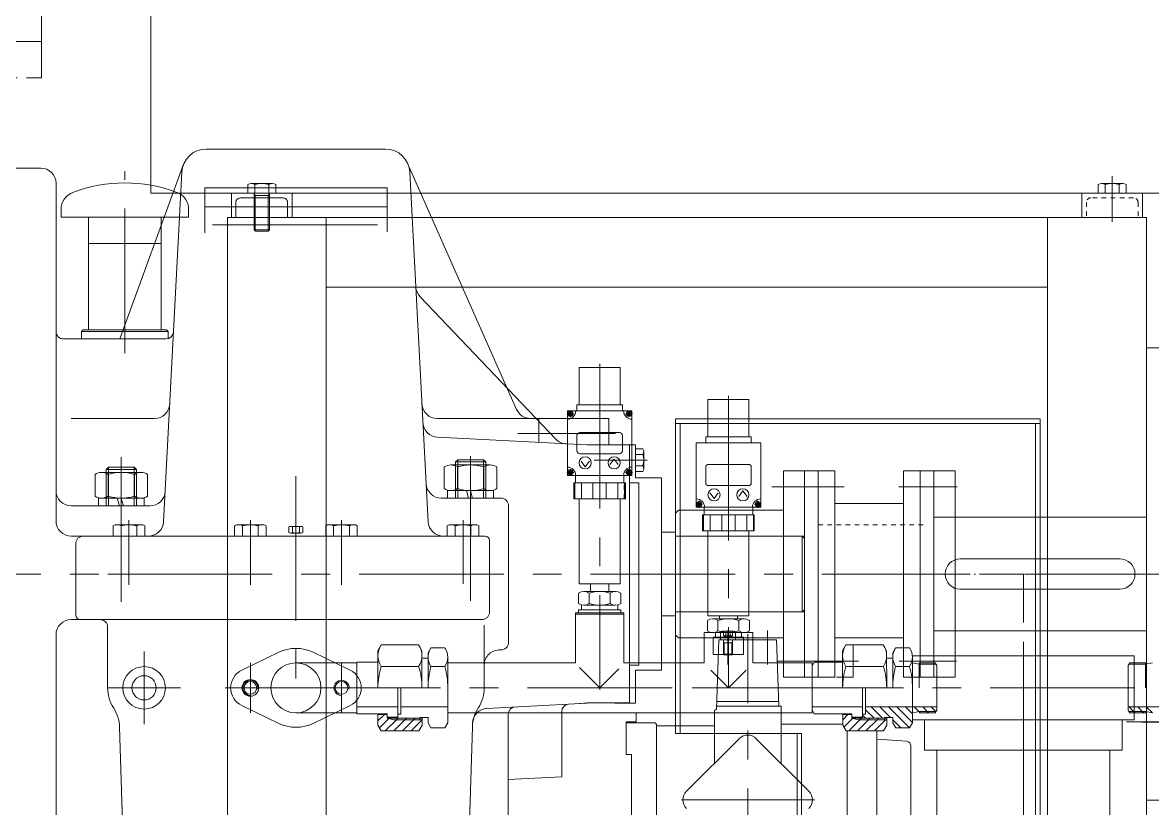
# Model space of a CAD drawing. Header units: inches. Extents: x 0 to 22015, y 0 to 16774.
# Drawn here: x 17826 to 18570, y 10057 to 10575 of the extents above; entities that cross this region are included whole.
import ezdxf

# ---------------------------------------------------------------- set-up
doc = ezdxf.new("R2010")
doc.units = ezdxf.units.IN
doc.header["$MEASUREMENT"] = 0
for name, pattern in [('ACAD_ISO02W100', [15, 12, -3]), ('ACAD_ISO04W100', [30, 24, -3, 0, -3]), ('CENTER', [50.8, 31.75, -6.35, 6.35, -6.35]), ('EB_DASH', [6, 3, -3])]:
    doc.linetypes.add(name, pattern=pattern)
for name, color, linetype, lineweight in [('CAXA0', 7, 'Continuous', 5), ('CAXA1', 5, 'CENTER', 5), ('CAXA2', 6, 'EB_DASH', 5), ('图层1', 1, 'ACAD_ISO04W100', 5)]:
    doc.layers.add(name, color=color, linetype=linetype, lineweight=lineweight)

msp = doc.modelspace()

# ---------------------------------------------------------------- linework, layer by layer
at = {"color": 7, "linetype": 'ACAD_ISO02W100', "lineweight": 5, "ltscale": 2}
for p, q in [((17838.06, 10586.81), (17838.06, 10562.81)), ((17838.06, 10562.81), (17498.06, 10562.81)), ((17838.06, 10538.81), (17838.06, 10562.81)), ((17498.06, 10538.81), (17838.06, 10538.81))]:
    msp.add_line(p, q, dxfattribs=at)
at = {"layer": 'CAXA0', "color": 7, "linetype": 'Continuous', "lineweight": 5}
for p, q in [((17910.05, 11172.8), (17910.05, 10462.8)), ((18064.56, 10491.82), (17946.42, 10491.82)), ((17797.06, 10479.31), (17837.56, 10479.31)), ((17931.6, 10481.86), (17889.6, 10366.7)), ((17918.37, 10246.29), (17930.44, 10476.65)), ((18150.89, 10320.26), (18080.3, 10479.37)), ((18092.62, 10246.29), (18080.54, 10476.65)), ((17847.56, 10246.81), (17847.56, 10469.31)), ((17973.82, 10468.47), (17973.82, 10462.8)), ((17989.98, 10469.2), (17976.13, 10469.2)), ((17978.44, 10468.47), (17978.44, 10462.8)), ((17987.67, 10468.47), (17987.67, 10462.8)), ((17992.29, 10468.47), (17992.29, 10462.8)), ((18533.82, 10468.47), (18533.82, 10462.8)), ((18549.98, 10469.2), (18536.13, 10469.2)), ((18538.44, 10468.47), (18538.44, 10462.8)), ((18547.67, 10468.47), (18547.67, 10462.8)), ((18552.29, 10468.47), (18552.29, 10462.8)), ((18616.05, 10462.8), (17910.05, 10462.8)), ((18065.56, 10466.22), (17945.56, 10466.22)), ((17945.56, 10436.63), (17945.56, 10466.22)), ((17963.05, 10462.8), (17963.05, 10446.8)), ((17992.29, 10462.8), (17973.82, 10462.8)), ((17978.05, 10462.8), (17978.05, 10438.6)), ((17978.05, 10462.8), (17978.8, 10461.3)), ((17988.05, 10462.8), (17978.05, 10462.8)), ((17988.05, 10461.3), (17978.05, 10461.3)), ((17978.8, 10461.3), (17978.8, 10437.85)), ((17988.05, 10462.8), (17987.3, 10461.3)), ((17987.3, 10461.3), (17987.3, 10437.85)), ((17988.05, 10462.8), (17988.05, 10438.6)), ((18003.05, 10462.8), (18003.05, 10446.8)), ((18065.56, 10437.31), (18065.56, 10466.22)), ((18523.05, 10462.8), (18523.05, 10446.8)), ((18563.05, 10462.8), (18563.05, 10446.8)), ((17945.56, 10453.81), (18065.56, 10453.81)), ((17966.05, 10456.8), (17966.05, 10446.8)), ((17997.05, 10459.8), (17969.05, 10459.8)), ((18000.05, 10456.8), (18000.05, 10446.8)), ((17850.9, 10446.89), (17850.9, 10452.05)), ((17934.9, 10446.89), (17850.9, 10446.89)), ((17868.9, 10372.7), (17868.9, 10446.89)), ((17916.9, 10372.7), (17916.9, 10446.89)), ((17934.9, 10446.89), (17934.9, 10452.05)), ((17960.55, 10446.8), (18005.55, 10446.8)), ((17960.55, 10446.8), (17960.55, 9846.81)), ((18005.55, 10446.8), (18565.55, 10446.8)), ((18025.55, 10446.8), (18025.55, 9846.81)), ((18500.55, 10446.8), (18500.55, 9846.81)), ((18565.55, 10446.8), (18565.55, 9846.81)), ((18059.25, 10441.89), (17950.62, 10441.89)), ((17988.05, 10438.6), (17978.05, 10438.6)), ((17978.05, 10438.6), (17978.85, 10437.8)), ((17988.05, 10438.6), (17987.25, 10437.8)), ((17978.85, 10437.8), (17987.25, 10437.8)), ((17916.8, 10429.52), (17868.99, 10429.52)), ((18025.55, 10400.8), (18500.55, 10400.8)), ((18087.26, 10394.52), (18176.77, 10300.65)), ((17864.4, 10371.7), (17865.4, 10372.7)), ((17864.4, 10371.7), (17864.4, 10366.7)), ((17864.4, 10371.7), (17921.4, 10371.7)), ((17865.4, 10372.7), (17920.4, 10372.7)), ((17921.4, 10371.7), (17920.4, 10372.7)), ((17921.4, 10371.7), (17921.4, 10366.92)), ((17852.56, 10366.7), (17919.93, 10366.7)), ((18192.06, 10347.8), (18219.06, 10347.8)), ((18192.06, 10347.8), (18192.06, 10323.3)), ((18219.06, 10347.8), (18219.06, 10323.3)), ((18276.87, 10326.8), (18303.87, 10326.8)), ((18276.87, 10326.8), (18276.87, 10302.3)), ((18303.87, 10326.8), (18303.87, 10302.3)), ((18184.31, 10319.3), (18226.81, 10319.3)), ((18184.31, 10319.3), (18184.31, 10276.8)), ((18190.56, 10323.3), (18220.56, 10323.3)), ((18190.56, 10323.3), (18190.56, 10319.3)), ((18220.56, 10323.3), (18220.56, 10319.3)), ((18226.81, 10319.3), (18226.81, 10276.8)), ((17857.56, 10314.29), (17912.44, 10314.29)), ((18098.54, 10314.31), (18211.5, 10314.31)), ((18165.56, 10298.5), (18165.56, 10314.31)), ((18185, 10316.86), (18185, 10317.86)), ((18185, 10317.86), (18185.75, 10317.86)), ((18185, 10316.86), (18185.75, 10316.86)), ((18185.75, 10318.61), (18186.75, 10318.61)), ((18185.75, 10317.86), (18185.75, 10318.61)), ((18185.75, 10316.11), (18185.75, 10316.86)), ((18185.75, 10316.11), (18186.75, 10316.11)), ((18186.75, 10317.86), (18186.75, 10318.61)), ((18186.75, 10317.86), (18187.5, 10317.86)), ((18186.75, 10316.11), (18186.75, 10316.86)), ((18186.75, 10316.86), (18187.5, 10316.86)), ((18187.5, 10316.86), (18187.5, 10317.86)), ((18211.5, 10296.86), (18211.5, 10314.31)), ((18223.61, 10317.86), (18223.61, 10316.86)), ((18223.61, 10317.86), (18224.36, 10317.86)), ((18223.61, 10316.86), (18224.36, 10316.86)), ((18224.36, 10318.61), (18225.36, 10318.61)), ((18224.36, 10318.61), (18224.36, 10317.86)), ((18224.36, 10316.86), (18224.36, 10316.11)), ((18224.36, 10316.11), (18225.36, 10316.11)), ((18225.36, 10318.61), (18225.36, 10317.86)), ((18225.36, 10317.86), (18226.11, 10317.86)), ((18225.36, 10316.86), (18225.36, 10316.11)), ((18225.36, 10316.86), (18226.11, 10316.86)), ((18226.11, 10317.86), (18226.11, 10316.86)), ((18255.55, 10106.81), (18255.55, 10314.08)), ((18255.55, 10314.08), (18495.55, 10314.08)), ((18255.56, 10253.81), (18255.56, 10314.08)), ((18495.55, 9846.81), (18495.55, 10314.08)), ((18192.56, 10305.05), (18218.56, 10305.05)), ((18255.55, 10311.08), (18495.55, 10311.08)), ((18258.55, 10106.81), (18258.55, 10311.08)), ((18492.55, 9846.81), (18492.55, 10311.08)), ((18197.28, 10296.84), (18098.66, 10302.01)), ((18190.56, 10303.05), (18190.56, 10293.05)), ((18225.27, 10296.84), (18197.28, 10296.84)), ((18211.5, 10299.37), (18211.5, 10300.37)), ((18211.5, 10296.86), (18229.24, 10296.86)), ((18220.56, 10303.05), (18220.56, 10293.05)), ((18225.27, 10296.84), (18225.27, 10211.84)), ((18229.24, 10296.86), (18229.24, 10275.26)), ((18269.12, 10298.3), (18311.62, 10298.3)), ((18269.12, 10298.3), (18269.12, 10255.8)), ((18275.37, 10302.3), (18305.37, 10302.3)), ((18275.37, 10302.3), (18275.37, 10298.3)), ((18305.37, 10302.3), (18305.37, 10298.3)), ((18311.62, 10298.3), (18311.62, 10255.8)), ((18192.56, 10291.05), (18218.56, 10291.05)), ((18233.94, 10294.37), (18229.24, 10294.37)), ((18233.94, 10290.62), (18229.24, 10290.62)), ((18234.54, 10292.5), (18234.54, 10281.24)), ((17880.56, 10280.68), (17882.06, 10282.18)), ((17882.06, 10256.81), (17882.06, 10282.18)), ((17882.06, 10282.18), (17899.06, 10282.18)), ((17899.06, 10256.81), (17899.06, 10282.18)), ((17900.56, 10280.68), (17899.06, 10282.18)), ((18103.24, 10268.08), (18103.24, 10282.43)), ((18133.55, 10283.7), (18107.57, 10283.7)), ((18110.56, 10285.65), (18112.06, 10287.15)), ((18110.56, 10261.79), (18110.56, 10285.65)), ((18110.56, 10285.65), (18130.56, 10285.65)), ((18111.9, 10282.43), (18111.9, 10268.08)), ((18112.06, 10261.79), (18112.06, 10287.15)), ((18112.06, 10287.15), (18129.06, 10287.15)), ((18129.06, 10261.79), (18129.06, 10287.15)), ((18130.56, 10285.65), (18129.06, 10287.15)), ((18129.22, 10282.43), (18129.22, 10268.08)), ((18130.56, 10285.65), (18130.56, 10261.79)), ((18137.88, 10268.08), (18137.88, 10282.43)), ((18193.33, 10286.21), (18196.06, 10282.5)), ((18198.78, 10286.21), (18196.06, 10282.5)), ((18212.33, 10283.9), (18215.06, 10287.61)), ((18217.78, 10283.9), (18215.06, 10287.61)), ((18233.94, 10283.11), (18229.24, 10283.11)), ((18275.37, 10282.05), (18275.37, 10272.05)), ((18277.37, 10284.05), (18303.37, 10284.05)), ((18305.37, 10282.05), (18305.37, 10272.05)), ((17873.24, 10263.1), (17873.24, 10277.45)), ((17903.55, 10278.73), (17877.57, 10278.73)), ((17880.56, 10256.81), (17880.56, 10280.68)), ((17880.56, 10280.68), (17900.56, 10280.68)), ((17881.9, 10277.45), (17881.9, 10263.1)), ((17899.22, 10277.45), (17899.22, 10263.1)), ((17900.56, 10280.68), (17900.56, 10256.81)), ((17907.88, 10263.1), (17907.88, 10277.45)), ((18184.31, 10276.8), (18226.81, 10276.8)), ((18185, 10278.25), (18185, 10279.25)), ((18185.75, 10279.25), (18185, 10279.25)), ((18185.75, 10278.25), (18185, 10278.25)), ((18186.75, 10280), (18185.75, 10280)), ((18185.75, 10279.25), (18185.75, 10280)), ((18185.75, 10277.5), (18185.75, 10278.25)), ((18186.75, 10277.5), (18185.75, 10277.5)), ((18186.75, 10279.25), (18186.75, 10280)), ((18187.5, 10279.25), (18186.75, 10279.25)), ((18186.75, 10277.5), (18186.75, 10278.25)), ((18187.5, 10278.25), (18186.75, 10278.25)), ((18187.5, 10278.25), (18187.5, 10279.25)), ((18189.56, 10276.8), (18189.56, 10271.8)), ((18221.56, 10276.8), (18221.56, 10271.8)), ((18223.61, 10279.25), (18223.61, 10278.25)), ((18224.36, 10279.25), (18223.61, 10279.25)), ((18224.36, 10278.25), (18223.61, 10278.25)), ((18225.36, 10280), (18224.36, 10280)), ((18224.36, 10280), (18224.36, 10279.25)), ((18224.36, 10278.25), (18224.36, 10277.5)), ((18225.36, 10277.5), (18224.36, 10277.5)), ((18225.36, 10280), (18225.36, 10279.25)), ((18226.11, 10279.25), (18225.36, 10279.25)), ((18226.11, 10278.25), (18225.36, 10278.25)), ((18225.36, 10278.25), (18225.36, 10277.5)), ((18226.11, 10279.25), (18226.11, 10278.25)), ((18233.94, 10279.36), (18229.24, 10279.36)), ((18246.24, 10275.26), (18229.24, 10275.26)), ((18246.24, 10148.41), (18246.24, 10275.26)), ((18326.51, 10154.56), (18326.51, 10279.81)), ((18360.51, 10279.81), (18326.51, 10279.81)), ((18340.51, 10143.81), (18340.51, 10279.81)), ((18349.51, 10161.56), (18349.51, 10279.81)), ((18360.51, 10143.81), (18360.51, 10279.81)), ((18439.56, 10279.81), (18405.56, 10279.81)), ((18405.56, 10143.81), (18405.56, 10279.81)), ((18416.56, 10143.81), (18416.56, 10279.81)), ((18425.56, 10143.81), (18425.56, 10279.81)), ((18439.56, 10165.31), (18439.56, 10279.81)), ((18188.56, 10271.8), (18222.56, 10271.8)), ((18188.56, 10271.8), (18188.56, 10261.3)), ((18189.12, 10261.3), (18189.12, 10271.8)), ((18193.51, 10261.3), (18193.51, 10271.8)), ((18201.16, 10261.3), (18201.16, 10271.8)), ((18209.93, 10261.3), (18209.93, 10271.8)), ((18217.54, 10261.3), (18217.54, 10271.8)), ((18221.98, 10261.3), (18221.98, 10271.8)), ((18222.56, 10271.8), (18222.56, 10261.3)), ((18231.27, 10271.84), (18225.27, 10271.84)), ((18231.27, 10271.84), (18231.27, 10211.84)), ((18277.37, 10270.05), (18303.37, 10270.05)), ((17875.46, 10261.81), (17905.66, 10261.81)), ((17875.46, 10256.81), (17875.46, 10261.81)), ((17903.55, 10261.83), (17877.57, 10261.83)), ((17889.27, 10256.81), (17887.93, 10261.81)), ((17891.68, 10257.46), (17890.52, 10261.81)), ((17905.66, 10256.81), (17905.66, 10261.81)), ((18140.56, 10261.81), (18101.29, 10261.81)), ((18105.46, 10266.79), (18135.66, 10266.79)), ((18105.46, 10261.79), (18105.46, 10266.79)), ((18105.46, 10261.79), (18135.66, 10261.79)), ((18133.55, 10266.8), (18107.57, 10266.8)), ((18119.27, 10261.79), (18117.93, 10266.79)), ((18121.68, 10262.43), (18120.52, 10266.79)), ((18121.86, 10261.79), (18121.68, 10262.43)), ((18135.66, 10261.79), (18135.66, 10266.79)), ((18188.56, 10261.3), (18222.56, 10261.3)), ((18192.06, 10261.3), (18192.06, 10205.3)), ((18219.06, 10261.3), (18219.06, 10205.3)), ((18278.14, 10265.21), (18280.87, 10261.5)), ((18283.6, 10265.21), (18280.87, 10261.5)), ((18297.14, 10262.9), (18299.87, 10266.61)), ((18302.6, 10262.9), (18299.87, 10266.61)), ((17909.42, 10256.74), (17857.56, 10256.74)), ((17875.46, 10256.81), (17905.66, 10256.81)), ((17891.86, 10256.81), (17891.68, 10257.46)), ((18145.56, 10166.78), (18145.56, 10256.81)), ((18257.55, 10253.81), (18255.55, 10251.81)), ((18257.55, 10253.81), (18326.51, 10253.81)), ((18269.12, 10255.8), (18311.62, 10255.8)), ((18269.82, 10257.25), (18269.82, 10258.25)), ((18270.57, 10258.25), (18269.82, 10258.25)), ((18270.57, 10257.25), (18269.82, 10257.25)), ((18271.57, 10259), (18270.57, 10259)), ((18270.57, 10258.25), (18270.57, 10259)), ((18270.57, 10256.5), (18270.57, 10257.25)), ((18271.57, 10256.5), (18270.57, 10256.5)), ((18271.57, 10258.25), (18271.57, 10259)), ((18272.32, 10258.25), (18271.57, 10258.25)), ((18271.57, 10256.5), (18271.57, 10257.25)), ((18272.32, 10257.25), (18271.57, 10257.25)), ((18272.32, 10257.25), (18272.32, 10258.25)), ((18274.37, 10255.8), (18274.37, 10250.8)), ((18306.37, 10255.8), (18306.37, 10250.8)), ((18308.43, 10258.25), (18308.43, 10257.25)), ((18309.18, 10258.25), (18308.43, 10258.25)), ((18309.18, 10257.25), (18308.43, 10257.25)), ((18310.18, 10259), (18309.18, 10259)), ((18309.18, 10259), (18309.18, 10258.25)), ((18309.18, 10257.25), (18309.18, 10256.5)), ((18310.18, 10256.5), (18309.18, 10256.5)), ((18310.18, 10259), (18310.18, 10258.25)), ((18310.93, 10258.25), (18310.18, 10258.25)), ((18310.93, 10257.25), (18310.18, 10257.25)), ((18310.18, 10257.25), (18310.18, 10256.5)), ((18310.93, 10258.25), (18310.93, 10257.25)), ((18405.56, 10258.31), (18360.51, 10258.31)), ((18255.56, 10171.82), (18255.56, 10251.81)), ((18273.37, 10250.8), (18307.37, 10250.8)), ((18273.37, 10250.8), (18273.37, 10240.3)), ((18273.94, 10240.3), (18273.94, 10250.8)), ((18278.33, 10240.3), (18278.33, 10250.8)), ((18285.97, 10240.3), (18285.97, 10250.8)), ((18294.75, 10240.3), (18294.75, 10250.8)), ((18302.36, 10240.3), (18302.36, 10250.8)), ((18306.79, 10240.3), (18306.79, 10250.8)), ((18307.37, 10250.8), (18307.37, 10240.3)), ((18565.56, 10171.82), (18565.56, 10251.81)), ((17885.16, 10243.55), (17885.16, 10236.81)), ((17903.35, 10244.31), (17887.76, 10244.31)), ((17890.36, 10243.55), (17890.36, 10236.81)), ((17900.75, 10243.55), (17900.75, 10236.81)), ((17905.95, 10243.55), (17905.95, 10236.81)), ((17965.16, 10243.55), (17965.16, 10236.81)), ((17983.35, 10244.31), (17967.76, 10244.31)), ((17970.36, 10243.55), (17970.36, 10236.81)), ((17980.75, 10243.55), (17980.75, 10236.81)), ((17985.95, 10243.55), (17985.95, 10236.81)), ((18000.94, 10239.17), (18000.94, 10242.84)), ((18002.09, 10243.2), (18009.02, 10243.2)), ((18002.09, 10238.8), (18009.02, 10238.8)), ((18003.25, 10242.84), (18003.25, 10239.17)), ((18007.86, 10242.84), (18007.86, 10239.17)), ((18010.17, 10239.17), (18010.17, 10242.84)), ((18025.16, 10243.55), (18025.16, 10236.81)), ((18043.35, 10244.31), (18027.76, 10244.31)), ((18030.36, 10243.55), (18030.36, 10236.81)), ((18040.75, 10243.55), (18040.75, 10236.81)), ((18045.95, 10243.55), (18045.95, 10236.81)), ((18105.16, 10243.55), (18105.16, 10236.81)), ((18123.35, 10244.31), (18107.76, 10244.31)), ((18110.36, 10243.55), (18110.36, 10236.81)), ((18120.75, 10243.55), (18120.75, 10236.81)), ((18125.95, 10243.55), (18125.95, 10236.81)), ((18255.56, 10239.31), (18246.24, 10239.31)), ((18273.37, 10240.3), (18307.37, 10240.3)), ((18276.87, 10240.3), (18276.87, 10184.3)), ((18303.87, 10240.3), (18303.87, 10184.3)), ((18425.56, 10244.31), (18425.56, 10179.31)), ((18565.56, 10244.31), (18565.56, 10179.31)), ((18130.06, 10236.81), (17857.56, 10236.81)), ((17860.56, 10211.81), (17860.56, 10231.81)), ((17905.95, 10236.81), (17885.16, 10236.81)), ((17901.56, 10236.81), (17889.56, 10236.81)), ((17985.95, 10236.81), (17965.16, 10236.81)), ((17981.56, 10236.81), (17969.56, 10236.81)), ((18125.95, 10236.81), (18105.16, 10236.81)), ((18121.56, 10236.81), (18109.56, 10236.81)), ((18133.06, 10186.81), (18133.06, 10233.81)), ((18255.56, 10236.81), (18340.51, 10236.81)), ((18338.99, 10236.81), (18340.49, 10235.31)), ((18338.99, 10236.81), (18338.99, 10211.81)), ((18340.49, 10232.81), (18340.49, 10211.81)), ((17860.56, 10211.8), (17860.56, 10184.81)), ((18225.27, 10126.84), (18225.27, 10211.84)), ((18231.27, 10151.84), (18231.27, 10211.84)), ((18338.99, 10186.81), (18338.99, 10211.79)), ((18340.49, 10190.79), (18340.49, 10211.79)), ((18192.06, 10205.3), (18219.06, 10205.3)), ((18195.16, 10200.3), (18215.95, 10200.3)), ((18199.56, 10205.3), (18199.56, 10200.3)), ((18211.56, 10205.3), (18211.56, 10200.3)), ((18191.7, 10192.33), (18191.7, 10199.28)), ((18198.63, 10199.28), (18198.63, 10192.33)), ((18212.48, 10199.28), (18212.48, 10192.33)), ((18219.41, 10192.33), (18219.41, 10199.28)), ((18221.56, 10186.3), (18189.56, 10186.3)), ((18189.56, 10186.3), (18189.56, 10154.8)), ((18221.56, 10186.3), (18189.56, 10186.3)), ((18189.56, 10186.3), (18189.56, 10153.3)), ((18221.56, 10185.3), (18189.56, 10185.3)), ((18189.56, 10185.3), (18189.56, 10153.8)), ((18189.56, 10185.3), (18189.56, 10153.8)), ((18221.56, 10185.3), (18189.56, 10185.3)), ((18191.56, 10188.3), (18219.56, 10188.3)), ((18191.56, 10188.3), (18191.56, 10186.3)), ((18191.56, 10186.3), (18219.56, 10186.3)), ((18193.56, 10191.51), (18193.56, 10188.3)), ((18195.16, 10191.3), (18215.95, 10191.3)), ((18217.56, 10191.51), (18217.56, 10188.3)), ((18219.56, 10188.3), (18219.56, 10186.3)), ((18221.56, 10186.3), (18221.56, 10154.8)), ((18221.56, 10186.3), (18221.56, 10154.8)), ((18221.56, 10185.3), (18221.56, 10153.8)), ((18221.56, 10185.3), (18221.56, 10153.3)), ((18255.56, 10186.81), (18340.51, 10186.81)), ((18338.99, 10186.81), (18340.49, 10188.31)), ((18128.06, 10181.81), (17857.56, 10181.81)), ((18129.56, 10136.81), (18129.56, 10178.2)), ((18255.56, 10184.31), (18246.24, 10184.31)), ((18276.52, 10174.33), (18276.52, 10181.28)), ((18276.87, 10184.3), (18303.87, 10184.3)), ((18279.98, 10182.3), (18300.76, 10182.3)), ((18283.44, 10181.28), (18283.44, 10174.33)), ((18284.37, 10184.3), (18284.37, 10182.3)), ((18296.37, 10184.3), (18296.37, 10182.3)), ((18297.3, 10181.28), (18297.3, 10174.33)), ((18304.23, 10174.33), (18304.23, 10181.28)), ((18349.51, 10143.81), (18349.51, 10179.31)), ((18349.51, 10143.81), (18349.51, 10179.31)), ((17847.56, 10171.81), (17847.56, 9954.32)), ((17881.56, 10136.81), (17881.56, 10176.81)), ((18257.56, 10169.82), (18255.56, 10171.82)), ((18306.37, 10173.3), (18274.37, 10173.3)), ((18274.37, 10173.3), (18274.37, 10153.8)), ((18274.37, 10173.3), (18274.37, 10153.8)), ((18306.37, 10173.3), (18274.37, 10173.3)), ((18306.37, 10173.3), (18274.37, 10173.3)), ((18274.37, 10173.3), (18274.37, 10153.3)), ((18279.98, 10173.3), (18300.76, 10173.3)), ((18280.37, 10170.3), (18300.37, 10170.3)), ((18280.37, 10170.3), (18280.37, 10158.8)), ((18281.87, 10173.3), (18281.87, 10170.3)), ((18285.16, 10168.52), (18285.16, 10173.24)), ((18286.14, 10174.22), (18293.96, 10174.22)), ((18294.94, 10173.24), (18294.94, 10168.52)), ((18298.87, 10173.3), (18298.87, 10170.3)), ((18300.37, 10170.3), (18300.37, 10158.8)), ((18306.37, 10173.3), (18306.37, 10153.8)), ((18306.37, 10173.3), (18306.37, 10153.8)), ((18306.37, 10173.3), (18306.37, 10153.3)), ((18059.53, 10161.28), (18061.71, 10165.07)), ((18061.71, 10165.07), (18086.34, 10165.09)), ((18088.53, 10161.3), (18086.34, 10165.09)), ((18092.53, 10159.8), (18094.43, 10163.1)), ((18094.43, 10163.1), (18103.62, 10163.11)), ((18255.56, 10106.81), (18255.56, 10169.82)), ((18257.56, 10169.82), (18326.51, 10169.82)), ((18284.05, 10168.52), (18282.44, 10122.68)), ((18284.05, 10168.52), (18322.05, 10168.52)), ((18294.94, 10168.52), (18285.16, 10168.52)), ((18287.05, 10158.97), (18287.05, 10168.52)), ((18287.5, 10166.52), (18287.05, 10167.3)), ((18293.05, 10166.52), (18287.05, 10166.52)), ((18287.5, 10158.52), (18287.5, 10166.52)), ((18292.6, 10166.52), (18293.05, 10167.3)), ((18292.6, 10158.52), (18292.6, 10166.52)), ((18293.05, 10158.97), (18293.05, 10168.52)), ((18322.05, 10168.52), (18323.59, 10124.82)), ((18326.51, 10143.81), (18326.51, 10165.31)), ((18326.51, 10143.81), (18326.51, 10165.31)), ((18360.51, 10169.82), (18405.56, 10169.82)), ((18365.53, 10161.27), (18367.72, 10165.07)), ((18367.72, 10165.07), (18392.34, 10165.09)), ((18372.52, 10143.81), (18372.52, 10165.31)), ((18372.52, 10143.81), (18372.52, 10165.31)), ((18394.53, 10161.3), (18392.34, 10165.09)), ((18398.53, 10159.79), (18400.44, 10163.09)), ((18400.44, 10163.09), (18409.63, 10163.1)), ((18439.56, 10143.81), (18439.56, 10165.31)), ((17994.29, 10160.24), (17969.92, 10148.52)), ((18041.19, 10148.52), (18016.82, 10160.24)), ((18059.55, 10136.77), (18059.53, 10161.28)), ((18088.53, 10161.3), (18088.55, 10136.8)), ((18088.53, 10156.3), (18092.53, 10156.3)), ((18092.53, 10159.8), (18092.55, 10136.8)), ((18105.55, 10136.81), (18105.53, 10157.04)), ((18105.56, 10115.81), (18105.56, 10157.81)), ((18105.56, 10157.31), (18105.56, 10116.31)), ((18280.37, 10158.8), (18300.37, 10158.8)), ((18287.05, 10158.97), (18293.05, 10158.97)), ((18287.5, 10158.52), (18287.05, 10158.97)), ((18287.5, 10158.52), (18292.6, 10158.52)), ((18292.6, 10158.52), (18293.05, 10158.97)), ((18365.55, 10136.76), (18365.53, 10161.27)), ((18394.53, 10161.3), (18394.55, 10136.79)), ((18394.54, 10156.29), (18398.54, 10156.29)), ((18398.53, 10159.79), (18398.55, 10136.79)), ((18411.55, 10136.8), (18411.54, 10157.03)), ((18557.55, 10157.8), (18411.55, 10157.8)), ((18411.56, 10115.8), (18411.56, 10157.8)), ((18557.56, 10115.8), (18557.56, 10157.8)), ((18005.55, 10153.3), (18045.55, 10153.3)), ((18045.55, 10153.76), (18059.53, 10153.77)), ((18045.55, 10119.76), (18045.55, 10153.76)), ((18061.73, 10150.92), (18086.35, 10150.94)), ((18094.44, 10150.95), (18103.63, 10150.96)), ((18105.54, 10153.3), (18189.56, 10153.3)), ((18205.56, 10136.8), (18192.2, 10150.16)), ((18205.56, 10136.8), (18192.2, 10150.16)), ((18205.56, 10136.8), (18218.17, 10149.41)), ((18205.56, 10136.8), (18218.17, 10149.41)), ((18221.56, 10153.3), (18274.37, 10153.3)), ((18225.27, 10151.84), (18231.27, 10151.84)), ((18246.24, 10148.41), (18229.06, 10148.41)), ((18229.06, 10148.41), (18229.06, 10126.8)), ((18290.37, 10136.8), (18278.81, 10148.37)), ((18290.37, 10136.8), (18278.81, 10148.37)), ((18290.37, 10136.8), (18302.04, 10148.47)), ((18290.37, 10136.8), (18302.04, 10148.47)), ((18306.37, 10153.3), (18345.48, 10153.3)), ((18345.48, 10151.41), (18346.83, 10153.75)), ((18345.48, 10153.3), (18345.48, 10120.3)), ((18346.83, 10153.75), (18365.54, 10153.76)), ((18367.73, 10150.92), (18392.35, 10150.94)), ((18400.45, 10150.94), (18409.64, 10150.95)), ((18416.04, 10152.31), (18411.54, 10153.3)), ((18416.04, 10153.31), (18426.54, 10153.32)), ((18416.05, 10136.81), (18416.04, 10153.31)), ((18416.04, 10152.31), (18427.12, 10152.32)), ((18427.54, 10151.59), (18426.53, 10153.34)), ((18427.57, 10122.05), (18427.54, 10151.59)), ((18553.56, 10122.05), (18553.59, 10151.59)), ((18553.59, 10151.59), (18554.6, 10153.34)), ((18565.09, 10152.31), (18554.01, 10152.32)), ((18565.09, 10153.31), (18554.59, 10153.32)), ((18565.07, 10136.81), (18565.09, 10153.31)), ((18565.09, 10152.31), (18569.59, 10153.3)), ((18340.51, 10143.81), (18326.51, 10143.81)), ((18360.51, 10143.81), (18326.51, 10143.81)), ((18372.52, 10143.81), (18361.52, 10143.81)), ((18439.56, 10143.81), (18405.56, 10143.81)), ((18428.57, 10143.81), (18417.57, 10143.81)), ((18072.57, 10116.78), (18072.55, 10136.78)), ((18074.66, 10119.53), (18074.65, 10136.78)), ((18378.57, 10116.77), (18378.55, 10136.77)), ((18380.67, 10119.53), (18380.65, 10136.78)), ((18197.28, 10126.77), (18131.3, 10123.31)), ((18197.28, 10126.77), (18131.3, 10123.31)), ((18197.28, 10126.84), (18192.4, 10126.45)), ((18225.27, 10126.84), (18197.28, 10126.84)), ((18215.56, 10126.8), (18229.06, 10126.8)), ((18323.48, 10127.82), (18282.62, 10127.82)), ((17994.29, 10113.38), (17969.92, 10125.09)), ((18005.55, 10120.3), (18045.55, 10120.3)), ((18041.19, 10125.09), (18016.82, 10113.38)), ((18045.55, 10124.26), (18072.56, 10124.28)), ((18045.55, 10119.76), (18065.56, 10119.78)), ((18059.57, 10112.26), (18059.56, 10119.77)), ((18059.57, 10119.27), (18065.57, 10119.28)), ((18059.57, 10114.97), (18063.87, 10119.27)), ((18065.57, 10116.78), (18065.56, 10119.78)), ((18072.56, 10119.53), (18074.66, 10119.53)), ((18074.66, 10124.28), (18105.56, 10124.31)), ((18105.57, 10113.81), (18105.56, 10120.31)), ((18105.56, 10120.3), (18345.48, 10120.3)), ((18145.3, 9906.81), (18145.3, 10119.36)), ((18180.55, 10078.15), (18180.55, 10121.13)), ((18229.55, 10114.32), (18229.55, 10120.14)), ((18281.07, 10086.99), (18281.07, 10122.11)), ((18325.04, 10124.82), (18282.62, 10124.82)), ((18325.04, 10086.99), (18325.04, 10124.82)), ((18345.51, 10124.25), (18378.57, 10124.27)), ((18345.51, 10122.08), (18346.86, 10119.74)), ((18346.85, 10119.75), (18371.57, 10119.77)), ((18365.58, 10112.25), (18365.57, 10119.76)), ((18365.57, 10119.26), (18371.57, 10119.27)), ((18365.57, 10115.78), (18369.06, 10119.27)), ((18371.57, 10116.77), (18371.57, 10119.77)), ((18378.57, 10119.52), (18380.67, 10119.53)), ((18380.55, 10116.78), (18378.57, 10118.75)), ((18380.67, 10124.28), (18427.57, 10124.32)), ((18386.21, 10116.78), (18380.67, 10122.31)), ((18391.86, 10116.79), (18384.36, 10124.28)), ((18397.02, 10117.29), (18390.01, 10124.29)), ((18409.48, 10110.5), (18395.67, 10124.29)), ((18411.57, 10114.07), (18401.33, 10124.3)), ((18411.57, 10119.72), (18406.98, 10124.3)), ((18416.07, 10121.31), (18411.57, 10120.3)), ((18411.57, 10113.8), (18411.57, 10120.3)), ((18415.72, 10121.23), (18412.64, 10124.31)), ((18416.07, 10121.31), (18427.14, 10121.32)), ((18416.07, 10120.31), (18416.07, 10121.31)), ((18416.64, 10120.31), (18416.07, 10120.88)), ((18416.07, 10120.31), (18426.57, 10120.32)), ((18421.3, 10121.31), (18418.3, 10124.31)), ((18422.3, 10120.31), (18421.3, 10121.31)), ((18426.96, 10121.32), (18423.95, 10124.32)), ((18427.57, 10122.05), (18426.56, 10120.3)), ((18427.08, 10121.2), (18426.96, 10121.32)), ((18600.46, 10124.28), (18553.56, 10124.32)), ((18553.56, 10122.05), (18554.57, 10120.3)), ((18565.06, 10121.31), (18553.98, 10121.32)), ((18557.18, 10121.32), (18554.18, 10124.32)), ((18565.06, 10120.31), (18554.56, 10120.32)), ((18558.19, 10120.31), (18557.18, 10121.32)), ((18562.85, 10121.31), (18559.84, 10124.31)), ((18563.85, 10120.31), (18562.85, 10121.31)), ((18565.06, 10120.31), (18565.06, 10121.31)), ((18565.06, 10121.31), (18569.56, 10120.3)), ((18569.51, 10120.32), (18565.51, 10124.31)), ((17889.38, 10111), (17895.49, 9912.12)), ((18059.57, 10112.26), (18061.76, 10108.47)), ((18060.65, 10110.39), (18066.76, 10116.51)), ((18064.39, 10108.47), (18071.68, 10115.78)), ((18065.57, 10117.48), (18072.57, 10117.48)), ((18065.57, 10116.78), (18088.57, 10116.8)), ((18070.07, 10115.78), (18065.57, 10116.78)), ((18066.76, 10116.51), (18067.03, 10116.78)), ((18070.05, 10108.48), (18077.34, 10115.79)), ((18070.07, 10115.78), (18088.78, 10115.8)), ((18071.68, 10115.78), (18072.68, 10116.78)), ((18075.7, 10108.48), (18083, 10115.79)), ((18077.34, 10115.79), (18078.34, 10116.79)), ((18081.36, 10108.49), (18088.57, 10115.71)), ((18083, 10115.79), (18084, 10116.79)), ((18088.57, 10112.29), (18086.39, 10108.49)), ((18087.07, 10117.29), (18092.57, 10117.3)), ((18087.07, 10115.79), (18087.07, 10117.29)), ((18088.57, 10112.29), (18088.57, 10117.3)), ((18092.57, 10113.8), (18092.57, 10117.3)), ((18092.57, 10113.8), (18094.48, 10110.5)), ((18105.57, 10113.81), (18103.67, 10110.51)), ((18121.74, 10111.01), (18115.63, 9912.12)), ((18223.05, 10092.92), (18223.05, 10114.32)), ((18229.55, 10114.32), (18223.05, 10114.32)), ((18241.05, 10113.82), (18223.05, 10113.82)), ((18243.05, 10111.82), (18281.07, 10111.82)), ((18243.05, 10021.82), (18243.05, 10111.82)), ((18365.58, 10112.77), (18325.04, 10112.77)), ((18365.58, 10112.25), (18367.77, 10108.47)), ((18366.36, 10110.9), (18372.1, 10116.65)), ((18369.58, 10108.47), (18376.87, 10115.77)), ((18371.57, 10117.47), (18378.57, 10117.47)), ((18371.57, 10116.77), (18394.57, 10116.79)), ((18376.07, 10115.77), (18371.57, 10116.77)), ((18372.1, 10116.65), (18372.22, 10116.77)), ((18375.24, 10108.47), (18382.53, 10115.78)), ((18376.07, 10115.77), (18394.79, 10115.79)), ((18376.87, 10115.77), (18377.87, 10116.77)), ((18380.89, 10108.48), (18388.19, 10115.78)), ((18382.53, 10115.78), (18383.53, 10116.78)), ((18386.55, 10108.48), (18393.84, 10115.79)), ((18388.19, 10115.78), (18389.19, 10116.78)), ((18394.58, 10112.28), (18392.39, 10108.49)), ((18393.07, 10117.29), (18398.57, 10117.29)), ((18393.07, 10115.79), (18393.07, 10117.29)), ((18394.58, 10112.28), (18394.57, 10117.29)), ((18398.57, 10113.79), (18398.57, 10117.29)), ((18403.83, 10110.5), (18398.57, 10115.74)), ((18398.57, 10113.79), (18400.48, 10110.49)), ((18411.57, 10113.8), (18409.67, 10110.5)), ((18557.55, 10115.8), (18411.56, 10115.8)), ((18419.56, 10095.8), (18419.56, 10115.8)), ((18549.55, 10095.8), (18549.55, 10115.8)), ((18552.42, 10114.31), (18598.71, 10114.31)), ((18562.47, 10114.3), (18608.76, 10114.3)), ((18061.76, 10108.47), (18086.39, 10108.49)), ((18094.48, 10110.5), (18103.67, 10110.51)), ((18255.55, 10106.81), (18338.55, 10106.81)), ((18262.75, 10068.68), (18297.4, 10103.32)), ((18308.71, 10103.32), (18343.36, 10068.68)), ((18335.55, 9846.81), (18335.55, 10106.81)), ((18338.55, 9846.81), (18338.55, 10106.81)), ((18367.77, 10108.47), (18392.39, 10108.49)), ((18368.56, 10004.32), (18368.56, 10108.47)), ((18388.12, 10006.32), (18388.12, 10108.48)), ((18392.21, 10108.49), (18392.64, 10108.92)), ((18400.48, 10110.49), (18409.67, 10110.5)), ((18407.75, 10101.61), (18388.12, 10102.93)), ((18410.55, 10027.22), (18410.55, 10098.61)), ((18549.55, 10095.8), (18419.55, 10095.8)), ((18427.55, 9927.98), (18427.55, 10095.8)), ((18541.56, 9927.98), (18541.56, 10095.8)), ((18226.55, 10092.92), (18223.05, 10092.92)), ((18226.55, 10040.72), (18226.55, 10092.92)), ((18180.55, 10078.15), (18145.3, 10076.31))]:
    msp.add_line(p, q, dxfattribs=at)
for centre, radius in [((18186.25, 10317.36), 1.75), ((18224.86, 10317.36), 1.75), ((18196.06, 10285.05), 4), ((18215.06, 10285.05), 4), ((18186.25, 10278.75), 1.75), ((18224.86, 10278.75), 1.75), ((18280.87, 10264.05), 4), ((18299.87, 10264.05), 4), ((18271.07, 10257.75), 1.75), ((18309.68, 10257.75), 1.75), ((17905.56, 10136.81), 14), ((18005.55, 10136.8), 16.5), ((17905.56, 10136.81), 8), ((17975.56, 10136.81), 5.5), ((17975.56, 10136.81), 4.19), ((18035.56, 10136.81), 4.19)]:
    msp.add_circle(centre, radius, dxfattribs=at)
for centre, radius, start, end in [((17946.42, 10475.82), 16, 90, 177), ((18064.56, 10475.82), 16, 3, 90), ((17837.56, 10469.31), 10, 0, 90), ((17892.9, 10372.52), 97, 69.33268, 110.66732), ((17976.13, 10465.18), 4.02, 54.96996, 125.03004), ((17983.05, 10454.2), 15, 72.06607, 107.93393), ((17989.98, 10465.18), 4.02, 54.96996, 125.03004), ((18536.13, 10465.18), 4.02, 54.96996, 125.03004), ((18543.05, 10454.2), 15, 72.06607, 107.93393), ((18549.98, 10465.18), 4.02, 54.96996, 125.03004), ((17862.9, 10452.05), 12, 110.66732, 180), ((17922.9, 10452.05), 12, 0, 69.33268), ((17969.05, 10456.8), 3, 90, 180), ((17997.05, 10456.8), 3, 0, 90), ((18094.5, 10401.42), 10, 183, 223.63624), ((17852.56, 10371.7), 5, 180, 270), ((17919.93, 10371.7), 5, 270, 357), ((17912.44, 10324.29), 10, 270, 357), ((18098.54, 10324.31), 10, 183, 270), ((18160.03, 10324.31), 10, 203.92586, 270), ((18184.31, 10319.3), 5.5, 270, 0), ((18226.81, 10319.3), 5.5, 180, 270), ((18099.19, 10311.99), 10, 183, 267), ((18192.56, 10303.05), 2, 90, 180), ((18218.56, 10303.05), 2, 0, 90), ((18184, 10307.55), 10, 223.63624, 267), ((18192.56, 10293.05), 2, 180, 270), ((18218.56, 10293.05), 2, 270, 0), ((18231.31, 10292.5), 3.23, 324.42999, 35.57001), ((18222.54, 10286.87), 12, 341.77609, 18.22391), ((18107.57, 10275.73), 7.98, 57.13277, 122.86723), ((18120.56, 10253.7), 30, 73.22135, 106.77865), ((18133.55, 10275.73), 7.98, 57.13277, 122.86723), ((18184.31, 10276.8), 5.5, 0, 90), ((18226.81, 10276.8), 5.5, 90, 180), ((18231.31, 10281.24), 3.23, 324.42999, 35.57001), ((18277.37, 10282.05), 2, 90, 180), ((18303.37, 10282.05), 2, 0, 90), ((17877.57, 10270.75), 7.98, 57.13277, 122.86723), ((17890.56, 10248.73), 30, 73.22135, 106.77865), ((17903.55, 10270.75), 7.98, 57.13277, 122.86723), ((18101.29, 10271.81), 10, 183, 270), ((18107.57, 10274.78), 7.98, 237.13277, 302.86723), ((18120.56, 10296.8), 30, 253.22135, 286.77865), ((18133.55, 10274.78), 7.98, 237.13277, 302.86723), ((18277.37, 10272.05), 2, 180, 270), ((18303.37, 10272.05), 2, 270, 0), ((17857.56, 10266.74), 10, 180, 270), ((17877.57, 10269.81), 7.98, 237.13277, 302.86723), ((17890.56, 10291.83), 30, 253.22135, 286.77865), ((17903.55, 10269.81), 7.98, 237.13277, 302.86723), ((17909.42, 10266.74), 10, 270, 357), ((18140.56, 10256.81), 5, 0, 90), ((18269.12, 10255.8), 5.5, 0, 90), ((18311.62, 10255.8), 5.5, 90, 180), ((17857.56, 10246.81), 10, 180, 270), ((17908.38, 10246.81), 10, 270, 357), ((18102.6, 10246.81), 10, 183, 270), ((17887.76, 10239.53), 4.79, 57.13277, 122.86723), ((17895.56, 10226.31), 18, 73.22135, 106.77865), ((17903.35, 10239.53), 4.79, 57.13277, 122.86723), ((17967.76, 10239.53), 4.79, 57.13277, 122.86723), ((17975.56, 10226.31), 18, 73.22135, 106.77865), ((17983.35, 10239.53), 4.79, 57.13277, 122.86723), ((18002.09, 10241.19), 2.01, 54.96996, 125.03004), ((18002.09, 10240.82), 2.01, 234.96996, 305.03004), ((18005.55, 10235.7), 7.5, 72.06607, 107.93393), ((18005.55, 10246.3), 7.5, 252.06607, 287.93393), ((18009.02, 10241.19), 2.01, 54.96996, 125.03004), ((18009.02, 10240.82), 2.01, 234.96996, 305.03004), ((18027.76, 10239.53), 4.79, 57.13277, 122.86723), ((18035.56, 10226.31), 18, 73.22135, 106.77865), ((18043.35, 10239.53), 4.79, 57.13277, 122.86723), ((18107.76, 10239.53), 4.79, 57.13277, 122.86723), ((18115.56, 10226.31), 18, 73.22135, 106.77865), ((18123.35, 10239.53), 4.79, 57.13277, 122.86723), ((17865.56, 10231.81), 5, 90, 180), ((18130.06, 10233.81), 3, 0, 90), ((18195.16, 10193.92), 6.38, 57.13277, 122.86723), ((18205.56, 10176.3), 24, 73.22135, 106.77865), ((18215.95, 10193.92), 6.38, 57.13277, 122.86723), ((18128.06, 10186.81), 5, 270, 0), ((18195.16, 10197.69), 6.38, 237.13277, 302.86723), ((18205.56, 10215.3), 24, 253.22135, 286.77865), ((18215.95, 10197.69), 6.38, 237.13277, 302.86723), ((17857.56, 10171.81), 10, 90, 180), ((17863.56, 10184.81), 3, 180, 270), ((17876.56, 10176.81), 5, 0, 90), ((18279.98, 10175.92), 6.38, 57.13277, 122.86723), ((18290.37, 10158.3), 24, 73.22135, 106.77865), ((18300.76, 10175.92), 6.38, 57.13277, 122.86723), ((18279.98, 10179.69), 6.38, 237.13277, 302.86723), ((18290.37, 10197.3), 24, 253.22135, 286.77865), ((18286.14, 10173.24), 0.978, 90, 180), ((18293.96, 10173.24), 0.978, 0, 90), ((18300.76, 10179.69), 6.38, 237.13277, 302.86723), ((18005.56, 10136.81), 26, 64.32071, 115.67929), ((18072.06, 10158.01), 12.53, 145.66719, 214.43568), ((18076, 10158.01), 12.53, 325.66719, 34.43568), ((18103.17, 10157.03), 10.64, 145.22625, 214.87662), ((18094.89, 10157.03), 10.64, 325.22625, 34.87662), ((18140.56, 10166.78), 5, 266.17746, 0), ((18378.06, 10158), 12.53, 145.66719, 214.43568), ((18382.01, 10158), 12.53, 325.66719, 34.43568), ((18409.17, 10157.03), 10.64, 145.22625, 214.87662), ((18400.9, 10157.02), 10.64, 325.22625, 34.87662), ((18139.56, 10151.81), 10, 86.17745, 180), ((17975.56, 10136.81), 13, 115.67929, 244.32071), ((18035.56, 10136.81), 13, 295.67928, 64.32071), ((18106.38, 10136.81), 46.83, 162.46348, 180.05143), ((18041.72, 10136.75), 46.83, 0.05143, 17.63939), ((18146.05, 10136.85), 53.5, 164.71426, 180.05143), ((18052.05, 10136.76), 53.5, 0.05143, 15.38861), ((18412.38, 10136.81), 46.83, 162.46348, 180.05143), ((18347.73, 10136.75), 46.83, 0.05143, 17.63939), ((18452.05, 10136.84), 53.5, 164.71426, 180.05143), ((18358.06, 10136.76), 53.5, 0.05143, 15.38861), ((17975.56, 10136.81), 5, 350, 270), ((18035.56, 10136.81), 5, 350, 270), ((17905.56, 10136.81), 24, 180, 212.84537), ((18105.56, 10136.81), 24, 327.17276, 0), ((18185.55, 10121.13), 5, 95, 180), ((17864.39, 10110.23), 25, 1.76097, 32.8454), ((18146.73, 10110.25), 25, 147.17276, 178.23902), ((18131.82, 10113.33), 10, 93, 178.23902), ((18131.82, 10113.33), 10, 93, 178.23902), ((18150.3, 10119.36), 5, 93, 180), ((18303.05, 10066.82), 59.5, 110.15664, 111.6848), ((18005.56, 10136.81), 26, 244.32071, 295.67929), ((18241.05, 10111.82), 2, 0, 90), ((18303.05, 10097.67), 8, 45, 135), ((18407.55, 10098.61), 3, 0, 86.13391), ((18268.4, 10063.02), 8, 135, 225), ((18337.7, 10063.02), 8, 315, 45)]:
    msp.add_arc(centre, radius, start, end, dxfattribs=at)
msp.add_point((18560.56, 10211.81), dxfattribs=at)
msp.add_point((18560.56, 10211.81), dxfattribs=at)
at = {"layer": 'CAXA1', "linetype": 'CENTER', "lineweight": 5, "ltscale": 3}
for p, q in [((17892.9, 10357.33), (17892.9, 10477.27)), ((18543.05, 10474.07), (18543.05, 10443.8)), ((17892.9, 10380.14), (17892.9, 10366.7)), ((18205.56, 10350.26), (18205.56, 10135.58)), ((18290.37, 10329.26), (18290.37, 10154.58)), ((18186.25, 10315.11), (18186.25, 10319.61)), ((18224.86, 10319.61), (18224.86, 10315.11)), ((18184, 10317.36), (18188.5, 10317.36)), ((18222.61, 10317.36), (18227.11, 10317.36)), ((18215.88, 10304.37), (18151.56, 10304.37)), ((17890.56, 10193.52), (17890.56, 10290.03)), ((18120.56, 10194.13), (18120.56, 10290.03)), ((18120.56, 10265.53), (18120.56, 10286.7)), ((18236.94, 10286.87), (18201.89, 10286.87)), ((17890.56, 10260.55), (17890.56, 10281.73)), ((17890.56, 10242.91), (17890.56, 10278.41)), ((18005.55, 10276.3), (18005.55, 10137.46)), ((18005.55, 10276.3), (18005.55, 10137.46)), ((18188.5, 10278.75), (18184, 10278.75)), ((18186.25, 10276.5), (18186.25, 10281)), ((18227.11, 10278.75), (18222.61, 10278.75)), ((18224.86, 10281), (18224.86, 10276.5)), ((18120.56, 10258.79), (18120.56, 10269.79)), ((18318.83, 10269.3), (18366.51, 10269.3)), ((18402.56, 10269.31), (18440.98, 10269.31)), ((17890.56, 10253.81), (17890.56, 10264.81)), ((18271.07, 10255.5), (18271.07, 10260)), ((18309.68, 10260), (18309.68, 10255.5)), ((18273.32, 10257.75), (18268.82, 10257.75)), ((18311.93, 10257.75), (18307.43, 10257.75)), ((17895.56, 10247.31), (17895.56, 10204.66)), ((17975.56, 10247.31), (17975.56, 10204.66)), ((18005.55, 10238.44), (18005.55, 10246.2)), ((18035.56, 10247.31), (18035.56, 10204.66)), ((18115.56, 10247.31), (18115.56, 10205.4)), ((15608.74, 10211.81), (19966.04, 10211.81)), ((17965.82, 10211.81), (17881.77, 10211.81)), ((18484.56, 9881.35), (18484.56, 10211.92)), ((18484.56, 10065.63), (18484.56, 10207.99)), ((18205.56, 10189.3), (18205.56, 10151.3)), ((18205.56, 10189.3), (18205.56, 10151.3)), ((18205.56, 10188.3), (18205.56, 10136.8)), ((18205.56, 10188.3), (18205.56, 10136.8)), ((18290.05, 10174.52), (18290.05, 10152.3)), ((18290.37, 10176.3), (18290.37, 10150.8)), ((18290.37, 10176.3), (18290.37, 10136.8)), ((18303.05, 9975.29), (18303.05, 10172.27)), ((18316.05, 10174.52), (18316.05, 10152.3)), ((18303.05, 10126.82), (18303.05, 10162.82)), ((17905.56, 10112.81), (17905.56, 10160.81)), ((17975.56, 10120.27), (17975.56, 10153.34)), ((18035.55, 10155.27), (18035.55, 10155.31)), ((18035.55, 10155.27), (18035.55, 10155.31)), ((18035.55, 10150.27), (18035.55, 10150.3)), ((18035.56, 10120.27), (18035.56, 10153.34)), ((18290.37, 10136.8), (18290.37, 10150.8)), ((18290.37, 10136.8), (18290.37, 10150.8)), ((18322.91, 10154.31), (18376.05, 10154.31)), ((18322.91, 10154.31), (18376.05, 10154.31)), ((18402.68, 10154.31), (18440.51, 10154.31)), ((17975.56, 10128.81), (17975.56, 10144.81)), ((18035.56, 10128.81), (18035.56, 10144.81)), ((17881.56, 10136.81), (17929.56, 10136.81)), ((18054.23, 10136.81), (17956.88, 10136.81)), ((17983.56, 10136.81), (17967.56, 10136.81)), ((18005.55, 10136.8), (18657.05, 10136.8)), ((18043.56, 10136.81), (18027.56, 10136.81)), ((18324.68, 10136.81), (18266.41, 10136.81)), ((18324.68, 10136.8), (18266.41, 10136.8)), ((18347.07, 10062.92), (18259.43, 10062.92))]:
    msp.add_line(p, q, dxfattribs=at)
at = {"layer": 'CAXA2', "color": 7, "linetype": 'EB_DASH', "lineweight": 5}
for p, q in [((18526.05, 10456.8), (18526.05, 10446.8)), ((18557.05, 10459.8), (18529.05, 10459.8)), ((18560.05, 10456.8), (18560.05, 10446.8)), ((18221.73, 10261.3), (18221.73, 10271.8)), ((18349.51, 10244.31), (18420.71, 10244.31))]:
    msp.add_line(p, q, dxfattribs=at)
at = {"layer": 'CAXA2', "color": 7, "lineweight": 5}
for p, q in [((18287.17, 10171.22), (18287.17, 10174.22)), ((18287.17, 10171.22), (18290.05, 10169.55)), ((18288.61, 10171.22), (18288.61, 10174.22)), ((18292.94, 10171.22), (18290.05, 10169.55)), ((18291.5, 10171.22), (18291.5, 10174.22)), ((18292.94, 10171.22), (18292.94, 10174.22))]:
    msp.add_line(p, q, dxfattribs=at)
at = {"layer": 'CAXA2', "color": 7, "linetype": 'EB_DASH', "lineweight": 5}
for centre, start, end in [((18529.05, 10456.8), 90, 180), ((18557.05, 10456.8), 0, 90)]:
    msp.add_arc(centre, 3, start, end, dxfattribs=at)
at = {"layer": 'CAXA2', "color": 7, "lineweight": 5}
for centre, radius, start, end in [((18287.89, 10172.66), 1.61, 243.43495, 296.56505), ((18290.05, 10176.7), 5.67, 255.25287, 284.74713), ((18292.22, 10172.66), 1.61, 243.43495, 296.56505)]:
    msp.add_arc(centre, radius, start, end, dxfattribs=at)
at = {"layer": '图层1', "color": 7, "linetype": 'ByBlock', "lineweight": 5}
for p, q in [((18565.56, 10340.83), (18565.56, 10360.77)), ((18565.56, 10360.77), (18580.56, 10360.77)), ((18565.56, 10340.83), (18565.56, 10211.81)), ((18425.56, 10211.81), (18425.56, 10249.31)), ((18425.56, 10249.31), (18565.56, 10249.31)), ((18443.06, 10221.81), (18548.06, 10221.81)), ((18425.56, 10211.81), (18425.56, 10174.31)), ((18565.56, 10082.78), (18565.56, 10211.81)), ((18443.06, 10201.81), (18548.06, 10201.81)), ((18425.56, 10174.31), (18565.56, 10174.31)), ((18565.56, 10082.78), (18565.56, 10062.85)), ((18565.56, 10062.85), (18580.56, 10062.85))]:
    msp.add_line(p, q, dxfattribs=at)
at = {"layer": '图层1', "color": 7, "lineweight": 5}
msp.add_line((18425.54, 10211.81), (19986.42, 10211.81), dxfattribs=at)
at = {"layer": '图层1', "color": 7, "linetype": 'ByBlock', "lineweight": 5}
for centre, start, end in [((18443.06, 10211.81), 90, 270), ((18548.06, 10211.81), 270, 90)]:
    msp.add_arc(centre, 10, start, end, dxfattribs=at)

doc.saveas('drawing.dxf')
